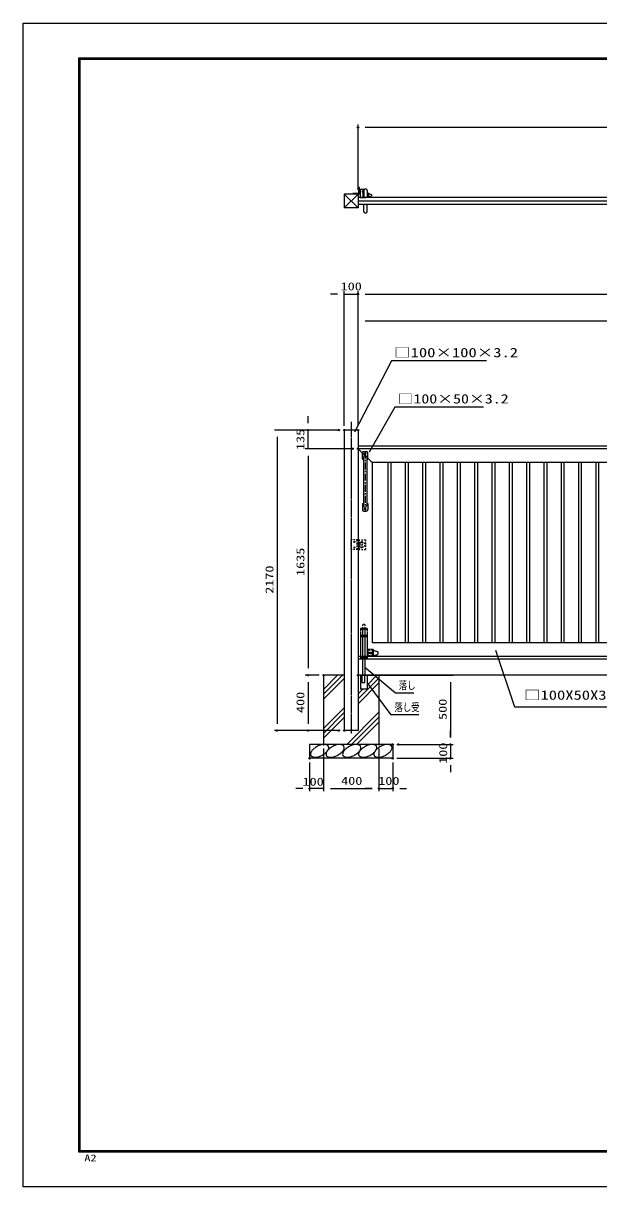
# Model space of a CAD drawing. Units: millimetres, scale not verified. Extents: x -5940 to 5940, y -4200 to 4200.
# Drawn here: x -5940 to -1789, y -4200 to 4200 of the extents above; entities that cross this region are included whole.
import ezdxf
from ezdxf.enums import TextEntityAlignment as Align

# ---------------------------------------------------------------- set-up
doc = ezdxf.new("R2010")
doc.units = ezdxf.units.MM
doc.header["$LTSCALE"] = 20
doc.header["$PDMODE"] = 32
doc.header["$PDSIZE"] = 10
for name, pattern in [('DASHED', [7.5, 6, -1.5]), ('USER1', [0.375, 0.25, -0.125]), ('USER3', [1.125, 0.75, -0.125, 0.125, -0.125]), ('USER5', [1.01, 0.5, -0.25, 0.01, -0.25]), ('USER6', [4, 2.5, -0.5, 0.5, -0.5])]:
    doc.linetypes.add(name, pattern=pattern)
for name, color, linetype, lineweight in [('0-0_0', 7, 'Continuous', 25), ('0-1_1', 7, 'Continuous', 25), ('0-2_EXTCNT-L', 4, 'Continuous', 25), ('0-3_CENTLN-L', 4, 'USER5', 25), ('0-7_CENTER', 2, 'USER6', 25), ('0-B_WAKU', 7, 'Continuous', 25)]:
    doc.layers.add(name, color=color, linetype=linetype, lineweight=lineweight)
doc.layers.add('0-5_DEFPOINTS', color=7, linetype='Continuous')
doc.styles.add('ＭＳ ゴシック', font='')
doc.styles.get('ＭＳ ゴシック').set_extended_font_data('MS Gothic')

msp = doc.modelspace()

# ---------------------------------------------------------------- linework, layer by layer
at = {"layer": '0-0_0', "color": 1}
for p, q in [((-3523.92, 2996.81), (-3523.92, 3468.69)), ((-3623.92, 1293.29), (-3623.92, 2265.52)), ((-3523.92, 1293.29), (-3523.92, 2265.52)), ((-3523.92, 1293.29), (-3523.92, 2265.52)), ((-3523.92, 1293.29), (-3523.92, 2071.15)), ((-3693.92, 1263.29), (-4128.43, 1263.29)), ((-3653.92, 1263.29), (-3905.55, 1263.29)), ((-3593.92, 1128.29), (-3905.55, 1128.29)), ((-3553.92, 1128.29), (-3905.55, 1128.29)), ((-3803.92, -506.71), (-3905.55, -506.71)), ((-3803.92, -506.71), (-3905.55, -506.71)), ((-3493.92, -506.71), (-2838.83, -506.71)), ((-3693.92, -906.71), (-4128.43, -906.71)), ((-3653.92, -906.71), (-3905.55, -906.71)), ((-3243.92, -1006.71), (-2838.83, -1006.71)), ((-3203.92, -1006.71), (-2838.83, -1006.71)), ((-3773.92, -1036.71), (-3773.92, -1344.15)), ((-3773.92, -1036.71), (-3773.92, -1344.15)), ((-3373.92, -1036.71), (-3373.92, -1344.15)), ((-3373.92, -1036.71), (-3373.92, -1344.15)), ((-3873.92, -1136.71), (-3873.92, -1344.15)), ((-3273.92, -1136.71), (-3273.92, -1344.15)), ((-3243.92, -1106.71), (-2838.83, -1106.71))]:
    msp.add_line(p, q, dxfattribs=at)
at = {"layer": '0-0_0', "color": 2}
for p, q in [((426.08, 3448.69), (-3473.92, 3448.69)), ((-3673.92, 2245.52), (-3723.92, 2245.52)), ((-3623.92, 2245.52), (-3523.92, 2245.52)), ((-3473.92, 2245.52), (1626.08, 2245.52)), ((-3473.92, 2245.52), (-3423.92, 2245.52)), ((-3473.92, 2051.15), (426.08, 2051.15)), ((-3885.55, 1313.29), (-3885.55, 1363.29)), ((-3885.55, 1128.29), (-3885.55, 1263.29)), ((-4108.43, 1213.29), (-4108.43, -856.71)), ((-3885.55, 1078.29), (-3885.55, -456.71)), ((-3885.55, 1078.29), (-3885.55, 1028.29)), ((-3885.55, -556.71), (-3885.55, -856.71)), ((-2858.83, -556.71), (-2858.83, -956.71)), ((-2858.83, -956.71), (-2858.83, -906.71)), ((-2858.83, -1006.71), (-2858.83, -1106.71)), ((-2858.83, -1156.71), (-2858.83, -1206.71)), ((-3923.92, -1324.15), (-3973.92, -1324.15)), ((-3773.92, -1324.15), (-3873.92, -1324.15)), ((-3723.92, -1324.15), (-3673.92, -1324.15)), ((-3723.92, -1324.15), (-3423.92, -1324.15)), ((-3423.92, -1324.15), (-3473.92, -1324.15)), ((-3373.92, -1324.15), (-3273.92, -1324.15)), ((-3223.92, -1324.15), (-3173.92, -1324.15))]:
    msp.add_line(p, q, dxfattribs=at)
at = {"layer": '0-0_0'}
for p, q in [((-3623.92, 2966.81), (-3523.92, 2866.81)), ((-3523.92, 2966.81), (-3623.92, 2866.81)), ((-3509.15, 2942.23), (-3469.15, 2942.23)), ((-3523.92, 1128.29), (-3423.92, 1028.29)), ((-3492.92, 1053.29), (-3492.92, 1098.29)), ((-3482.92, 1108.29), (-3464.92, 1108.29)), ((-3454.92, 1053.29), (-3454.92, 1098.29)), ((-3492.92, 1053.29), (-3486.42, 1053.29)), ((-3486.42, 1068.29), (-3486.42, 718.29)), ((-3461.42, 1068.29), (-3461.42, 718.29)), ((-3461.42, 1053.29), (-3454.92, 1053.29)), ((-3492.92, 733.29), (-3486.42, 733.29)), ((-3492.92, 733.29), (-3492.92, 688.29)), ((-3482.92, 678.29), (-3464.92, 678.29)), ((-3461.42, 733.29), (-3454.92, 733.29)), ((-3454.92, 733.29), (-3454.92, 688.29))]:
    msp.add_line(p, q, dxfattribs=at)
at = {"layer": '0-0_0', "color": 4}
for p, q in [((-3561.81, 2972.13), (-3561.81, 2966.81)), ((-3520.54, 2972.13), (-3561.81, 2972.13)), ((-3509.15, 3002.23), (-3509.15, 2942.23)), ((-3509.15, 3002.23), (-3477.69, 3002.23))]:
    msp.add_line(p, q, dxfattribs=at)
at = {"layer": '0-0_0', "color": 4, "linetype": 'USER1'}
for p, q in [((-3449.79, 2970.34), (-3427.39, 2963.17)), ((-3449.79, 2944.74), (-3427.39, 2951.91)), ((-3415.92, -326.71), (-3380.92, -337.91)), ((-3415.92, -366.71), (-3380.92, -355.51))]:
    msp.add_line(p, q, dxfattribs=at)
at = {"layer": '0-0_0', "color": 4, "linetype": 'DASHED'}
for p, q in [((-3496.71, -506.71), (-3496.71, -559.75)), ((-3496.71, -559.75), (-3475.04, -559.75)), ((-3475.04, -559.75), (-3475.04, -506.71))]:
    msp.add_line(p, q, dxfattribs=at)
at = {"layer": '0-0_0', "color": 4}
for points in [[(-3514.85, 2966.81), (-3514.85, 3015.52), (-3520.54, 3015.52), (-3520.54, 2972.13)], [(-3514.85, 2992.23), (-3509.15, 2992.23), (-3509.15, 2994.72), (-3514.85, 2994.72)]]:
    msp.add_lwpolyline(points, dxfattribs=at)
at = {"layer": '0-0_0', "color": 4, "linetype": 'USER1'}
for points in [[(-3455.26, 2962.16), (-3455.26, 2952.1), (-3452.96, 2952.1), (-3452.96, 2962.16)], [(-3424.47, -339.49), (-3424.47, -355.21), (-3420.87, -355.21), (-3420.87, -339.49)]]:
    msp.add_lwpolyline(points, close=True, dxfattribs=at)
at = {"layer": '0-0_0'}
for points in [[(-2598.03, 1761.96), (-3282.24, 1761.96), (-3549.25, 1247.17)], [(-2619.81, 1427.94), (-3258.08, 1427.94), (-3444.07, 1103.07)], [(-1656.43, -737.28), (-2392.65, -737.28), (-2531.83, -328.33)], [(-3122.2, -635.06), (-3253.54, -635.06), (-3475.09, -450.88)], [(-3086.87, -793.15), (-3285.13, -793.15), (-3458.42, -558.71)]]:
    msp.add_lwpolyline(points, dxfattribs=at)
at = {"layer": '0-0_0', "color": 4}
msp.add_circle((-3488.98, 2984.25), 5.74, dxfattribs=at)
at = {"layer": '0-0_0'}
for centre in [(-3473.92, 1093.29), (-3473.92, 693.29)]:
    msp.add_circle(centre, 5, dxfattribs=at)
at = {"layer": '0-0_0', "color": 4, "linetype": 'USER1'}
msp.add_circle((-3437.92, -346.71), 6.12, dxfattribs=at)
at = {"layer": '0-0_0'}
for centre, radius, start, end in [((-3482.92, 1098.29), 10, 90, 180), ((-3464.92, 1098.29), 10, 0, 90), ((-3473.92, 1068.29), 12.5, 0, 180), ((-3482.92, 688.29), 10, 180, 270), ((-3473.92, 718.29), 12.5, 180, 0), ((-3464.92, 688.29), 10, 270, 0)]:
    msp.add_arc(centre, radius, start, end, dxfattribs=at)
at = {"layer": '0-1_1'}
for p, q in [((-3509.15, 2966.81), (-3623.92, 2966.81)), ((-3623.92, 2966.81), (-3623.92, 2866.81)), ((-3523.92, 2966.81), (-3523.92, 2866.81)), ((476.08, 2941.81), (-3523.92, 2941.81)), ((-3523.92, 2866.81), (-3623.92, 2866.81)), ((476.08, 2916.81), (-3523.92, 2916.81)), ((476.08, 2891.81), (-3523.92, 2891.81)), ((-3623.92, 1263.29), (-3623.92, -906.71)), ((-3523.92, 1263.29), (-3623.92, 1263.29)), ((-3523.92, 1263.29), (-3523.92, -906.71)), ((476.08, 1146.29), (-3523.92, 1146.29)), ((476.08, 1128.29), (-3523.92, 1128.29)), ((-3423.92, 1028.29), (-3423.92, -271.71)), ((476.08, 1028.29), (-3423.92, 1028.29)), ((-3308.92, 1028.29), (-3308.92, -271.71)), ((-3288.92, 1028.29), (-3288.92, -271.71)), ((-3183.92, 1028.29), (-3183.92, -271.71)), ((-3163.92, 1028.29), (-3163.92, -271.71)), ((-3058.92, 1028.29), (-3058.92, -271.71)), ((-3038.92, 1028.29), (-3038.92, -271.71)), ((-2933.92, 1028.29), (-2933.92, -271.71)), ((-2913.92, 1028.29), (-2913.92, -271.71)), ((-2808.92, 1028.29), (-2808.92, -271.71)), ((-2788.92, 1028.29), (-2788.92, -271.71)), ((-2683.92, 1028.29), (-2683.92, -271.71)), ((-2663.92, 1028.29), (-2663.92, -271.71)), ((-2558.92, 1028.29), (-2558.92, -271.71)), ((-2538.92, 1028.29), (-2538.92, -271.71)), ((-2433.92, 1028.29), (-2433.92, -271.71)), ((-2413.92, 1028.29), (-2413.92, -271.71)), ((-2308.92, 1028.29), (-2308.92, -271.71)), ((-2288.92, 1028.29), (-2288.92, -271.71)), ((-2183.92, 1028.29), (-2183.92, -271.71)), ((-2163.92, 1028.29), (-2163.92, -271.71)), ((-2058.92, 1028.29), (-2058.92, -271.71)), ((-2038.92, 1028.29), (-2038.92, -271.71)), ((-1933.92, 1028.29), (-1933.92, -271.71)), ((-1913.92, 1028.29), (-1913.92, -271.71)), ((-1808.92, 1028.29), (-1808.92, -271.71)), ((-1788.92, 1028.29), (-1788.92, -271.71)), ((476.08, -271.71), (-3423.92, -271.71)), ((476.08, -371.71), (-3523.92, -371.71)), ((476.08, -389.71), (-3523.92, -389.71)), ((2477.3, -506.71), (-3523.92, -506.71)), ((-3373.92, -506.71), (-3373.92, -1006.71)), ((-3523.92, -906.71), (-3623.92, -906.71)), ((-3873.92, -1006.71), (-3873.92, -1106.71)), ((-3273.92, -1006.71), (-3873.92, -1006.71))]:
    msp.add_line(p, q, dxfattribs=at)
at = {"layer": '0-1_1', "color": 4}
for p, q in [((-3483.27, 2991.81), (-3483.27, 2941.81)), ((-3458.27, 2991.81), (-3458.27, 2941.81)), ((-3427.39, 2963.17), (-3427.39, 2951.91)), ((-3483.27, 2841.81), (-3483.27, 2891.81)), ((-3458.27, 2841.81), (-3458.27, 2891.81)), ((-3415.92, -371.71), (-3459.92, -371.71)), ((-3380.92, -337.91), (-3380.92, -355.51)), ((-3773.92, -643.96), (-3636.66, -506.71)), ((-3773.92, -608.61), (-3672.02, -506.71)), ((-3773.92, -679.32), (-3623.92, -529.32)), ((-3523.92, -676.8), (-3373.92, -526.8)), ((-3523.92, -712.16), (-3373.92, -562.16)), ((-3459.92, -577.45), (-3389.18, -506.71)), ((-3523.92, -641.45), (-3489.18, -606.71)), ((-3459.92, -606.71), (-3507.92, -606.71)), ((-3773.92, -891.45), (-3623.92, -741.45)), ((-3773.92, -926.8), (-3623.92, -776.8)), ((-3773.92, -962.16), (-3623.92, -812.16)), ((-3606.33, -1006.71), (-3373.92, -774.29)), ((-3570.98, -1006.71), (-3373.92, -809.65)), ((-3535.62, -1006.71), (-3373.92, -845))]:
    msp.add_line(p, q, dxfattribs=at)
at = {"layer": '0-1_1', "color": 4, "linetype": 'USER1'}
for p, q in [((-3452.99, 2973.54), (-3452.99, 2941.54)), ((-3449.79, 2973.54), (-3449.79, 2941.54)), ((-3415.92, -321.71), (-3459.92, -321.71)), ((-3415.92, -326.71), (-3459.92, -326.71)), ((-3420.92, -321.71), (-3420.92, -371.71)), ((-3415.92, -321.71), (-3415.92, -371.71)), ((-3415.92, -366.71), (-3459.92, -366.71))]:
    msp.add_line(p, q, dxfattribs=at)
at = {"layer": '0-1_1', "color": 4, "linetype": 'USER5'}
msp.add_line((-3475.92, -139.71), (-3491.92, -139.71), dxfattribs=at)
at = {"layer": '0-1_1'}
for points in [[(-3623.92, -506.71), (-3773.92, -506.71), (-3773.92, -1006.71)], [(-3273.92, -1006.71), (-3273.92, -1106.71), (-3873.92, -1106.71)]]:
    msp.add_lwpolyline(points, dxfattribs=at)
at = {"layer": '0-1_1', "color": 4}
for centre, start, end in [((-3470.77, 2991.81), 0, 180), ((-3470.77, 2841.81), 180, 0)]:
    msp.add_arc(centre, 12.5, start, end, dxfattribs=at)
at = {"layer": '0-2_EXTCNT-L'}
for p, q in [((-3452.99, 2973.54), (-3458.27, 2963.3)), ((-3449.79, 2973.54), (-3452.99, 2973.54))]:
    msp.add_line(p, q, dxfattribs=at)
for centre, radius, start, end in [((-3767.96, -1095.38), 88.3, 90.29999, 105.26434), ((-3768.16, -1058.56), 51.48, 66.45966, 90.29999), ((-3655.96, -1095.38), 88.3, 90.29999, 105.26434), ((-3656.16, -1058.56), 51.48, 66.45966, 90.29999), ((-3535.96, -1095.38), 88.3, 90.29999, 105.26434), ((-3536.16, -1058.56), 51.48, 66.45966, 90.29999), ((-3420.96, -1095.38), 88.3, 90.29999, 105.26434), ((-3421.16, -1058.56), 51.48, 66.45966, 90.29999), ((-3310.96, -1095.38), 88.3, 90.29999, 105.26434), ((-3311.16, -1058.56), 51.48, 66.45966, 90.29999), ((-3848.54, -1076.72), 19.33, 167.66903, 207.06435), ((-3817.13, -1083.58), 51.48, 143.82871, 167.66903), ((-3848.54, -1076.72), 19.33, 207.06435, 246.45966), ((-3787.41, -1105.31), 88.3, 128.86436, 143.82871), ((-3753.9, -1146.89), 141.7, 117.06435, 128.86436), ((-3753.9, -1146.89), 141.7, 105.26434, 117.06435), ((-3849.95, -958.91), 141.7, 285.26434, 297.06435), ((-3849.95, -958.91), 141.7, 297.06435, 308.86436), ((-3816.44, -1000.49), 88.3, 308.86436, 323.82871), ((-3736.54, -1076.72), 19.33, 167.66903, 207.06435), ((-3705.13, -1083.58), 51.48, 143.82871, 167.66903), ((-3736.54, -1076.72), 19.33, 207.06435, 246.45966), ((-3755.32, -1029.09), 19.33, 27.06435, 66.45966), ((-3675.41, -1105.31), 88.3, 128.86436, 143.82871), ((-3786.72, -1022.22), 51.48, 323.82871, 347.66903), ((-3755.32, -1029.09), 19.33, 347.66903, 27.06435), ((-3641.9, -1146.89), 141.7, 117.06435, 128.86436), ((-3641.9, -1146.89), 141.7, 105.26434, 117.06435), ((-3737.95, -958.91), 141.7, 285.26434, 297.06435), ((-3737.95, -958.91), 141.7, 297.06435, 308.86436), ((-3704.44, -1000.49), 88.3, 308.86436, 323.82871), ((-3616.54, -1076.72), 19.33, 167.66903, 207.06435), ((-3643.32, -1029.09), 19.33, 27.06435, 66.45966), ((-3585.13, -1083.58), 51.48, 143.82871, 167.66903), ((-3616.54, -1076.72), 19.33, 207.06435, 246.45966), ((-3674.72, -1022.22), 51.48, 323.82871, 347.66903), ((-3555.41, -1105.31), 88.3, 128.86436, 143.82871), ((-3643.32, -1029.09), 19.33, 347.66903, 27.06435), ((-3521.9, -1146.89), 141.7, 117.06435, 128.86436), ((-3521.9, -1146.89), 141.7, 105.26434, 117.06435), ((-3617.95, -958.91), 141.7, 285.26434, 297.06435), ((-3617.95, -958.91), 141.7, 297.06435, 308.86436), ((-3584.44, -1000.49), 88.3, 308.86436, 323.82871), ((-3501.54, -1076.72), 19.33, 167.66903, 207.06435), ((-3470.13, -1083.58), 51.48, 143.82871, 167.66903), ((-3501.54, -1076.72), 19.33, 207.06435, 246.45966), ((-3523.32, -1029.09), 19.33, 27.06435, 66.45966), ((-3554.72, -1022.22), 51.48, 323.82871, 347.66903), ((-3440.41, -1105.31), 88.3, 128.86436, 143.82871), ((-3523.32, -1029.09), 19.33, 347.66903, 27.06435), ((-3406.9, -1146.89), 141.7, 117.06435, 128.86436), ((-3406.9, -1146.89), 141.7, 105.26434, 117.06435), ((-3502.95, -958.91), 141.7, 285.26434, 297.06435), ((-3502.95, -958.91), 141.7, 297.06435, 308.86436), ((-3469.44, -1000.49), 88.3, 308.86436, 323.82871), ((-3391.54, -1076.72), 19.33, 167.66903, 207.06435), ((-3360.13, -1083.58), 51.48, 143.82871, 167.66903), ((-3391.54, -1076.72), 19.33, 207.06435, 246.45966), ((-3330.41, -1105.31), 88.3, 128.86436, 143.82871), ((-3408.32, -1029.09), 19.33, 27.06435, 66.45966), ((-3439.72, -1022.22), 51.48, 323.82871, 347.66903), ((-3408.32, -1029.09), 19.33, 347.66903, 27.06435), ((-3296.9, -1146.89), 141.7, 117.06435, 128.86436), ((-3296.9, -1146.89), 141.7, 105.26434, 117.06435), ((-3392.95, -958.91), 141.7, 285.26434, 297.06435), ((-3392.95, -958.91), 141.7, 297.06435, 308.86436), ((-3359.44, -1000.49), 88.3, 308.86436, 323.82871), ((-3298.32, -1029.09), 19.33, 27.06435, 66.45966), ((-3329.72, -1022.22), 51.48, 323.82871, 347.66903), ((-3298.32, -1029.09), 19.33, 347.66903, 27.06435), ((-3835.7, -1047.24), 51.48, 246.45966, 270.29999), ((-3835.89, -1010.43), 88.3, 270.29999, 285.26434), ((-3723.7, -1047.24), 51.48, 246.45966, 270.29999), ((-3723.89, -1010.43), 88.3, 270.29999, 285.26434), ((-3603.7, -1047.24), 51.48, 246.45966, 270.29999), ((-3603.89, -1010.43), 88.3, 270.29999, 285.26434), ((-3488.7, -1047.24), 51.48, 246.45966, 270.29999), ((-3488.89, -1010.43), 88.3, 270.29999, 285.26434), ((-3378.7, -1047.24), 51.48, 246.45966, 270.29999), ((-3378.89, -1010.43), 88.3, 270.29999, 285.26434)]:
    msp.add_arc(centre, radius, start, end, dxfattribs=at)
at = {"layer": '0-3_CENTLN-L', "color": 2, "linetype": 'USER1'}
msp.add_line((-3489.15, 3002.23), (-3489.15, 2941.81), dxfattribs=at)
at = {"layer": '0-3_CENTLN-L', "color": 2, "linetype": 'USER3'}
msp.add_line((-3573.92, 1323.29), (-3573.92, -927.68), dxfattribs=at)
at = {"layer": '0-3_CENTLN-L'}
for p, q in [((-3527.22, 471.29), (-3577.22, 471.29)), ((-3577.22, 471.29), (-3577.22, 401.29)), ((-3546.83, 456.29), (-3557.6, 456.29)), ((-3552.22, 461.67), (-3552.22, 450.91)), ((-3552.22, 410.91), (-3552.22, 421.67)), ((-3532.22, 471.29), (-3532.22, 401.29)), ((-3527.22, 471.29), (-3527.22, 401.29)), ((-3527.22, 471.29), (-3527.22, 401.29)), ((-3527.22, 452.29), (-3520.62, 452.29)), ((-3527.22, 420.29), (-3520.62, 420.29)), ((-3520.62, 471.29), (-3470.62, 471.29)), ((-3520.62, 471.29), (-3520.62, 401.29)), ((-3515.62, 471.29), (-3515.62, 401.29)), ((-3515.62, 452.29), (-3477.22, 452.29)), ((-3515.62, 420.29), (-3477.22, 420.29)), ((-3504.3, 456.29), (-3493.53, 456.29)), ((-3498.92, 461.67), (-3498.92, 450.91)), ((-3498.92, 410.91), (-3498.92, 421.67)), ((-3477.22, 452.29), (-3477.22, 420.29)), ((-3470.62, 471.29), (-3470.62, 401.29)), ((-3527.22, 401.29), (-3577.22, 401.29)), ((-3546.83, 416.29), (-3557.6, 416.29)), ((-3520.62, 401.29), (-3470.62, 401.29)), ((-3504.3, 416.29), (-3493.53, 416.29)), ((-3491.92, -139.71), (-3491.92, -169.71)), ((-3475.92, -139.71), (-3475.92, -169.71))]:
    msp.add_line(p, q, dxfattribs=at)
at = {"layer": '0-3_CENTLN-L', "linetype": 'USER1'}
for p, q in [((-3459.92, -169.71), (-3507.92, -169.71)), ((-3507.92, -169.71), (-3507.92, -382.71)), ((-3459.92, -175.71), (-3507.92, -175.71)), ((-3459.92, -219.71), (-3507.92, -219.71)), ((-3459.92, -229.71), (-3507.92, -229.71)), ((-3491.92, -175.71), (-3491.92, -219.71)), ((-3491.92, -229.71), (-3491.92, -376.71)), ((-3475.92, -175.71), (-3475.92, -219.71)), ((-3475.92, -229.71), (-3475.92, -376.71)), ((-3459.92, -169.71), (-3459.92, -389.71)), ((-3459.92, -376.71), (-3507.92, -376.71)), ((-3507.92, -382.71), (-3507.92, -389.71)), ((-3459.92, -382.71), (-3507.92, -382.71))]:
    msp.add_line(p, q, dxfattribs=at)
at = {"layer": '0-3_CENTLN-L', "linetype": 'Continuous'}
for p, q in [((-3454.92, -321.71), (-3454.92, -371.71)), ((-3491.92, -382.71), (-3491.92, -506.71)), ((-3475.92, -382.71), (-3475.92, -506.71)), ((-3507.92, -506.71), (-3507.92, -606.71)), ((-3459.92, -506.71), (-3459.92, -606.71))]:
    msp.add_line(p, q, dxfattribs=at)
at = {"layer": '0-3_CENTLN-L'}
for centre, radius in [((-3552.22, 456.29), 4), ((-3552.22, 416.29), 4), ((-3502.22, 436.29), 7.5), ((-3498.92, 456.29), 4), ((-3498.92, 416.29), 4)]:
    msp.add_circle(centre, radius, dxfattribs=at)
at = {"layer": '0-5_DEFPOINTS'}
for p in [(-3523.92, 3448.69), (-3523.92, 2966.81), (-3523.92, 2245.52), (-3885.55, 1263.29), (-3663.92, 1263.29), (-3623.92, 1263.29), (-3623.92, 1263.29), (-3523.92, 1263.29), (-3563.92, 1128.29), (-3523.92, 1128.29), (-3885.55, -506.71), (-3773.92, -506.71), (-3523.92, -506.71), (-4108.43, -906.71), (-3885.55, -906.71), (-3663.92, -906.71), (-3623.92, -906.71), (-3773.92, -1006.71), (-3373.92, -1006.71), (-3273.92, -1006.71), (-3233.92, -1006.71), (-2858.83, -1006.71), (-3873.92, -1106.71), (-3273.92, -1106.71), (-3273.92, -1106.71), (-2858.83, -1106.71), (-3873.92, -1324.15), (-3373.92, -1324.15), (-3273.92, -1324.15)]:
    msp.add_point(p, dxfattribs=at)
at = {"layer": '0-7_CENTER'}
msp.add_line((-3473.92, 1108.29), (-3473.42, 673.22), dxfattribs=at)
at = {"layer": '0-B_WAKU', "color": 3}
msp.add_lwpolyline([(-5939.55, 4200.32), (5940.45, 4200.32), (5940.45, -4199.68), (-5939.55, -4199.68)], close=True, dxfattribs=at)
at = {"layer": '0-B_WAKU'}
for points in [[(-5539.55, 3950.32), (5540.45, 3950.32), (5540.45, -3949.68), (-5539.55, -3949.68)], [(-5537.05, 3947.82), (5537.95, 3947.82), (5537.95, -3947.18), (-5537.05, -3947.18)], [(-5534.55, 3945.32), (5535.45, 3945.32), (5535.45, -3944.68), (-5534.55, -3944.68)], [(-5532.05, 3942.82), (5532.95, 3942.82), (5532.95, -3942.18), (-5532.05, -3942.18)], [(-5529.55, 3940.32), (5530.45, 3940.32), (5530.45, -3939.68), (-5529.55, -3939.68)]]:
    msp.add_lwpolyline(points, close=True, dxfattribs=at)

# ---------------------------------------------------------------- texts
at = {"layer": '0-0_0', "color": 3, "style": 'ＭＳ ゴシック'}
for s, height, width, p in [('100', 57.77, 1.3, (-3650.42, 2254.42)), ('□100×100×3.2', 67.35, 1.3, (-3264.4, 1769.01)), ('□100×50×3.2', 67.35, 1.25, (-3240.25, 1434.99)), ('落し', 57.77, 0.75, (-3231.04, -626.16)), ('□100X50X3.2', 67.35, 1.3, (-2327.79, -703.89)), ('落し受', 57.77, 0.75, (-3262.63, -784.26)), ('100', 57.77, 1.3, (-3925.23, -1321.72)), ('400', 57.77, 1.3, (-3646.77, -1315.25)), ('100', 57.77, 1.3, (-3379.09, -1315.58))]:
    msp.add_text(s, height=height, dxfattribs=dict(at, width=width)).set_placement(p, align=Align.BOTTOM_LEFT)
at = {"layer": '0-0_0', "color": 3, "style": 'ＭＳ ゴシック', "width": 1.3}
for s, p in [('135', (-3894.44, 1119.29)), ('1635', (-3894.44, 210)), ('2170', (-4117.32, 81.15)), ('400', (-3894.44, -779.57)), ('500', (-2867.73, -829.57)), ('100', (-2864.51, -1146.5))]:
    msp.add_text(s, height=57.77, rotation=90, dxfattribs=at).set_placement(p, align=Align.BOTTOM_LEFT)
at = {"layer": '0-B_WAKU', "style": 'ＭＳ ゴシック', "width": 1.35}
msp.add_text('A2', height=48.11, dxfattribs=at).set_placement((-5499.02, -4030.18), align=Align.BOTTOM_LEFT)

doc.saveas('drawing.dxf')
